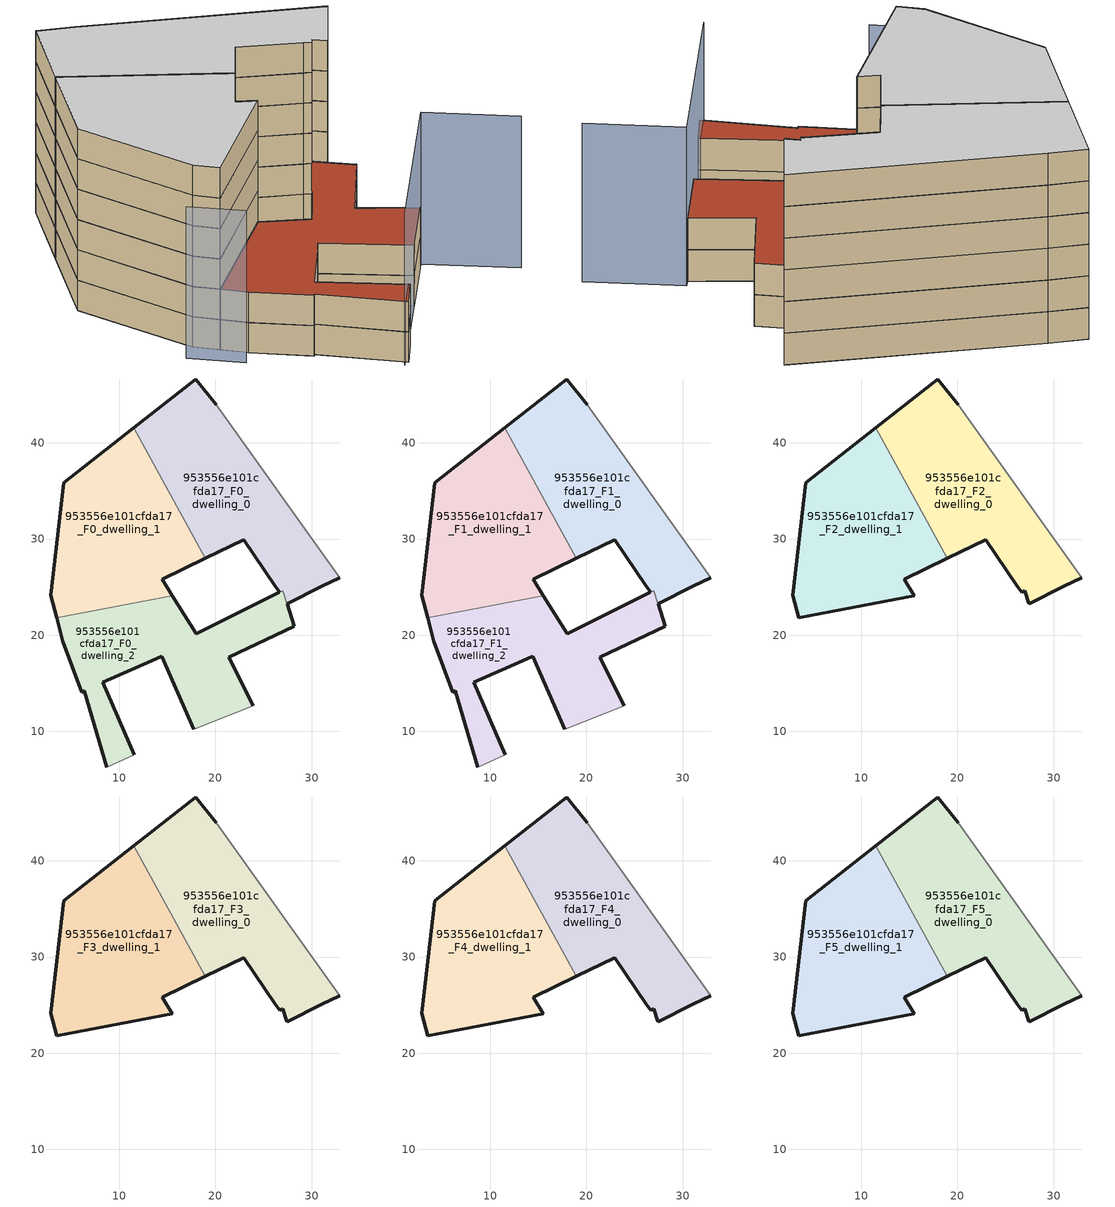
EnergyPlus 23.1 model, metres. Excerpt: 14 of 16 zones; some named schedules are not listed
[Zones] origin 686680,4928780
953556e101cfda17_F0_dwelling_0
 floor ground (EU_floor_Construction): 31.04,25.07 32.91,26 20.07,43.94 17.96,46.63 11.51,41.57 18.93,27.98 22.94,29.93 26.24,25.07 26.66,24.45 27.01,24.62 27.44,23.31 27.45,23.29 z0
 wall outside (EU_wall_Construction): 26.66,24.45 26.24,25.07 22.94,29.93 18.93,27.98 / 11.51,41.57 17.96,46.63 20.07,43.94 / 32.91,26 31.04,25.07 27.45,23.29 z0:3
 wall adiabatic (EU_wall_Construction): 20.07,43.94 32.91,26 z0:3
 wall to 953556e101cfda17_F0_dwelling_2 (EU_wall_Construction): 27.45,23.29 27.44,23.31 27.01,24.62 26.66,24.45 z0:3
 wall to 953556e101cfda17_F0_dwelling_1 (EU_wall_Construction): 18.93,27.98 11.51,41.57 z0:3
953556e101cfda17_F0_dwelling_1
 floor ground (EU_floor_Construction): 15.52,24.12 14.46,25.8 18.93,27.98 11.51,41.57 4.25,35.87 2.89,24.17 3.5,21.82 z0
 wall outside (EU_wall_Construction): 18.93,27.98 14.46,25.8 15.52,24.12 / 3.5,21.82 2.89,24.17 4.25,35.87 11.51,41.57 z0:3
 wall to 953556e101cfda17_F0_dwelling_2 (EU_wall_Construction): 15.52,24.12 3.5,21.82 z0:3
953556e101cfda17_F0_dwelling_2
 floor ground (EU_floor_Construction): 23.91,12.69 21.38,17.74 28.21,20.92 27.44,23.29 27.45,23.29 27.44,23.31 27.01,24.62 26.66,24.45 18.02,20.17 15.52,24.12 3.5,21.82 4.13,19.38 6.11,14.1 6.34,14.21 8.72,6.31 11.55,7.57 8.31,15.11 13.4,17.37 14.42,17.83 17.74,10.23 z0
 wall outside (EU_wall_Construction): 15.52,24.12 18.02,20.17 26.66,24.45 / 27.45,23.29 27.44,23.29 28.21,20.92 21.38,17.74 23.91,12.69 / 17.74,10.23 14.42,17.83 13.4,17.37 8.31,15.11 11.55,7.57 / 8.72,6.31 6.34,14.21 6.11,14.1 4.13,19.38 3.5,21.82 z0:3
 wall adiabatic (EU_wall_Construction): 23.91,12.69 17.74,10.23 / 11.55,7.57 8.72,6.31 z0:3
953556e101cfda17_F1_dwelling_0
 floor to 953556e101cfda17_F0_dwelling_0 (EU_floor_Construction): 31.04,25.07 32.91,26 20.07,43.94 17.96,46.63 11.51,41.57 18.93,27.98 22.94,29.93 26.24,25.07 26.66,24.45 27.01,24.62 27.44,23.31 27.45,23.29 z3
 wall outside (EU_wall_Construction): 26.66,24.45 26.24,25.07 22.94,29.93 18.93,27.98 / 11.51,41.57 17.96,46.63 20.07,43.94 / 32.91,26 31.04,25.07 27.45,23.29 z3:6
 wall adiabatic (EU_wall_Construction): 20.07,43.94 32.91,26 z3:6
 wall to 953556e101cfda17_F1_dwelling_2 (EU_wall_Construction): 27.45,23.29 27.44,23.31 27.01,24.62 26.66,24.45 z3:6
 wall to 953556e101cfda17_F1_dwelling_1 (EU_wall_Construction): 18.93,27.98 11.51,41.57 z3:6
953556e101cfda17_F1_dwelling_1
 floor to 953556e101cfda17_F0_dwelling_1 (EU_floor_Construction): 15.52,24.12 14.46,25.8 18.93,27.98 11.51,41.57 4.25,35.87 2.89,24.17 3.5,21.82 z3
 wall outside (EU_wall_Construction): 18.93,27.98 14.46,25.8 15.52,24.12 / 3.5,21.82 2.89,24.17 4.25,35.87 11.51,41.57 z3:6
 wall to 953556e101cfda17_F1_dwelling_2 (EU_wall_Construction): 15.52,24.12 3.5,21.82 z3:6
953556e101cfda17_F1_dwelling_2
 floor to 953556e101cfda17_F0_dwelling_2 (EU_floor_Construction): 23.91,12.69 21.38,17.74 28.21,20.92 27.44,23.29 27.45,23.29 27.44,23.31 27.01,24.62 26.66,24.45 18.02,20.17 15.52,24.12 3.5,21.82 4.13,19.38 6.11,14.1 6.34,14.21 8.72,6.31 11.55,7.57 8.31,15.11 13.4,17.37 14.42,17.83 17.74,10.23 z3
 wall outside (EU_wall_Construction): 15.52,24.12 18.02,20.17 26.66,24.45 / 27.45,23.29 27.44,23.29 28.21,20.92 21.38,17.74 23.91,12.69 / 17.74,10.23 14.42,17.83 13.4,17.37 8.31,15.11 11.55,7.57 / 8.72,6.31 6.34,14.21 6.11,14.1 4.13,19.38 3.5,21.82 z3:6
 wall adiabatic (EU_wall_Construction): 23.91,12.69 17.74,10.23 / 11.55,7.57 8.72,6.31 z3:6
 roof outside (EU_roof_Construction): 27.01,24.62 27.44,23.31 27.45,23.29 27.44,23.29 28.21,20.92 21.38,17.74 23.91,12.69 17.74,10.23 14.42,17.83 13.4,17.37 8.31,15.11 11.55,7.57 8.72,6.31 6.34,14.21 6.11,14.1 4.13,19.38 3.5,21.82 15.52,24.12 18.02,20.17 26.66,24.45 z6
953556e101cfda17_F2_dwelling_0
 floor to 953556e101cfda17_F1_dwelling_0 (EU_floor_Construction): 31.04,25.07 32.91,26 20.07,43.94 17.96,46.63 11.51,41.57 18.93,27.98 22.94,29.93 26.24,25.07 26.66,24.45 27.01,24.62 27.44,23.31 27.45,23.29 z6
 wall outside (EU_wall_Construction): 11.51,41.57 17.96,46.63 20.07,43.94 / 32.91,26 31.04,25.07 27.45,23.29 27.44,23.31 27.01,24.62 26.66,24.45 26.24,25.07 22.94,29.93 18.93,27.98 z6:9
 wall adiabatic (EU_wall_Construction): 20.07,43.94 32.91,26 z6:9
 wall to 953556e101cfda17_F2_dwelling_1 (EU_wall_Construction): 18.93,27.98 11.51,41.57 z6:9
953556e101cfda17_F2_dwelling_1
 floor to 953556e101cfda17_F1_dwelling_1 (EU_floor_Construction): 15.52,24.12 14.46,25.8 18.93,27.98 11.51,41.57 4.25,35.87 2.89,24.17 3.5,21.82 z6
 wall outside (EU_wall_Construction): 18.93,27.98 14.46,25.8 15.52,24.12 3.5,21.82 2.89,24.17 4.25,35.87 11.51,41.57 z6:9
953556e101cfda17_F3_dwelling_0
 floor to 953556e101cfda17_F2_dwelling_0 (EU_floor_Construction): 31.04,25.07 32.91,26 20.07,43.94 17.96,46.63 11.51,41.57 18.93,27.98 22.94,29.93 26.24,25.07 26.66,24.45 27.01,24.62 27.44,23.31 27.45,23.29 z9
 wall outside (EU_wall_Construction): 11.51,41.57 17.96,46.63 20.07,43.94 / 32.91,26 31.04,25.07 27.45,23.29 27.44,23.31 27.01,24.62 26.66,24.45 26.24,25.07 22.94,29.93 18.93,27.98 z9:12
 wall adiabatic (EU_wall_Construction): 20.07,43.94 32.91,26 z9:12
 wall to 953556e101cfda17_F3_dwelling_1 (EU_wall_Construction): 18.93,27.98 11.51,41.57 z9:12
953556e101cfda17_F3_dwelling_1
 floor to 953556e101cfda17_F2_dwelling_1 (EU_floor_Construction): 15.52,24.12 14.46,25.8 18.93,27.98 11.51,41.57 4.25,35.87 2.89,24.17 3.5,21.82 z9
 wall outside (EU_wall_Construction): 18.93,27.98 14.46,25.8 15.52,24.12 3.5,21.82 2.89,24.17 4.25,35.87 11.51,41.57 z9:12
953556e101cfda17_F4_dwelling_0
 floor to 953556e101cfda17_F3_dwelling_0 (EU_floor_Construction): 31.04,25.07 32.91,26 20.07,43.94 17.96,46.63 11.51,41.57 18.93,27.98 22.94,29.93 26.24,25.07 26.66,24.45 27.01,24.62 27.44,23.31 27.45,23.29 z12
 wall outside (EU_wall_Construction): 11.51,41.57 17.96,46.63 20.07,43.94 / 32.91,26 31.04,25.07 27.45,23.29 27.44,23.31 27.01,24.62 26.66,24.45 26.24,25.07 22.94,29.93 18.93,27.98 z12:15
 wall adiabatic (EU_wall_Construction): 20.07,43.94 32.91,26 z12:15
 wall to 953556e101cfda17_F4_dwelling_1 (EU_wall_Construction): 18.93,27.98 11.51,41.57 z12:15
953556e101cfda17_F4_dwelling_1
 floor to 953556e101cfda17_F3_dwelling_1 (EU_floor_Construction): 15.52,24.12 14.46,25.8 18.93,27.98 11.51,41.57 4.25,35.87 2.89,24.17 3.5,21.82 z12
 wall outside (EU_wall_Construction): 18.93,27.98 14.46,25.8 15.52,24.12 3.5,21.82 2.89,24.17 4.25,35.87 11.51,41.57 z12:15
953556e101cfda17_F5_dwelling_0
 floor to 953556e101cfda17_F4_dwelling_0 (EU_floor_Construction): 31.04,25.07 32.91,26 20.07,43.94 17.96,46.63 11.51,41.57 18.93,27.98 22.94,29.93 26.24,25.07 26.66,24.45 27.01,24.62 27.44,23.31 27.45,23.29 z15
 wall outside (EU_wall_Construction): 11.51,41.57 17.96,46.63 20.07,43.94 / 32.91,26 31.04,25.07 27.45,23.29 27.44,23.31 27.01,24.62 26.66,24.45 26.24,25.07 22.94,29.93 18.93,27.98 z15:18
 wall adiabatic (EU_wall_Construction): 20.07,43.94 32.91,26 z15:18
 wall to 953556e101cfda17_F5_dwelling_1 (EU_wall_Construction): 18.93,27.98 11.51,41.57 z15:18
 ceiling to 953556e101cfda17_F6_dwelling_0 (EU_floor_Construction): 20.07,43.94 32.91,26 31.04,25.07 27.45,23.29 27.44,23.31 27.01,24.62 26.66,24.45 26.24,25.07 22.94,29.93 18.93,27.98 11.51,41.57 17.96,46.63 z18
953556e101cfda17_F5_dwelling_1
 floor to 953556e101cfda17_F4_dwelling_1 (EU_floor_Construction): 15.52,24.12 14.46,25.8 18.93,27.98 11.51,41.57 4.25,35.87 2.89,24.17 3.5,21.82 z15
 wall outside (EU_wall_Construction): 18.93,27.98 14.46,25.8 15.52,24.12 3.5,21.82 2.89,24.17 4.25,35.87 11.51,41.57 z15:18
 ceiling to 953556e101cfda17_F6_dwelling_1 (EU_floor_Construction): 11.51,41.57 18.93,27.98 14.46,25.8 15.52,24.12 3.5,21.82 2.89,24.17 4.25,35.87 z18
shading: 8.17,6.42 24.57,12.95 / 24.57,12.95 27.78,4.91 / 0.89,23.79 2.54,18.85 z0:15
[Building]
EU S2 Campaign: North Axis=0; Terrain=City; Solar Distribution=FullExterior
[Site:Location]
Bologna: Latitude=44.5; Longitude=11.25; Time Zone=1; Elevation=37
[SizingPeriod:WeatherFileDays]
AnnualSizingPeriod: Begin Month=1; Begin Day of Month=1; End Month=12; End Day of Month=31; Day of Week for Start Day=Monday; Use Weather File Daylight Saving Period=No; Use Weather File Rain and Snow Indicators=No
[MATERIAL]
EU_InternalMass_Material: Roughness=MediumRough; Thickness=0.1; Conductivity=1; Density=1800; Specific Heat=900; Thermal Absorptance=0.9; Solar Absorptance=0.7; Visible Absorptance=0.7
[MATERIAL:NOMASS] Roughness=MediumRough; Thermal Absorptance=0.9; Solar Absorptance=0.7; Visible Absorptance=0.7
Name | Thermal Resistance
EU_wall_NoMass | 0.905828
EU_roof_NoMass | 0.37593
EU_floor_NoMass | 0.67114
[CONSTRUCTION]
EU_wall_Construction: EU_wall_NoMass
EU_roof_Construction: EU_roof_NoMass
EU_floor_Construction: EU_floor_NoMass
EU_InternalMass_Construction: EU_InternalMass_Material
[ZONE] Type=1; Multiplier=1; Ceiling Height=autocalculate; Floor Area=autocalculate; Part of Total Floor Area=Yes
Name | Volume
953556e101cfda17_F0_dwelling_0 | 600.137
953556e101cfda17_F1_dwelling_0; 953556e101cfda17_F2_dwelling_0; 953556e101cfda17_F3_dwelling_0; 953556e101cfda17_F4_dwelling_0; 953556e101cfda17_F5_dwelling_0 | 600.138
953556e101cfda17_F0_dwelling_1; 953556e101cfda17_F1_dwelling_1; 953556e101cfda17_F2_dwelling_1; 953556e101cfda17_F3_dwelling_1; 953556e101cfda17_F4_dwelling_1; 953556e101cfda17_F5_dwelling_1 | 588.127
953556e101cfda17_F0_dwelling_2; 953556e101cfda17_F1_dwelling_2 | 576.053
[INTERNALMASS] Construction=EU_InternalMass_Construction
Name | Zone or ZoneList | Surface Area
953556e101cfda17_F0_dwelling_0_EU_InternalMass | 953556e101cfda17_F0_dwelling_0 | 200.046
953556e101cfda17_F0_dwelling_1_EU_InternalMass | 953556e101cfda17_F0_dwelling_1 | 196.042
953556e101cfda17_F0_dwelling_2_EU_InternalMass | 953556e101cfda17_F0_dwelling_2 | 192.018
953556e101cfda17_F1_dwelling_0_EU_InternalMass | 953556e101cfda17_F1_dwelling_0 | 200.046
953556e101cfda17_F1_dwelling_1_EU_InternalMass | 953556e101cfda17_F1_dwelling_1 | 196.042
953556e101cfda17_F1_dwelling_2_EU_InternalMass | 953556e101cfda17_F1_dwelling_2 | 192.018
953556e101cfda17_F2_dwelling_0_EU_InternalMass | 953556e101cfda17_F2_dwelling_0 | 293.562
953556e101cfda17_F2_dwelling_1_EU_InternalMass | 953556e101cfda17_F2_dwelling_1 | 294.538
953556e101cfda17_F3_dwelling_0_EU_InternalMass | 953556e101cfda17_F3_dwelling_0 | 293.562
953556e101cfda17_F3_dwelling_1_EU_InternalMass | 953556e101cfda17_F3_dwelling_1 | 294.538
953556e101cfda17_F4_dwelling_0_EU_InternalMass | 953556e101cfda17_F4_dwelling_0 | 293.562
953556e101cfda17_F4_dwelling_1_EU_InternalMass | 953556e101cfda17_F4_dwelling_1 | 294.538
953556e101cfda17_F5_dwelling_0_EU_InternalMass | 953556e101cfda17_F5_dwelling_0 | 293.562
953556e101cfda17_F5_dwelling_1_EU_InternalMass | 953556e101cfda17_F5_dwelling_1 | 294.538
[OTHEREQUIPMENT] Fuel Type=Electricity; Design Level Calculation Method=Watts/Area; Power per Zone Floor Area=1; Fraction Latent=0; Fraction Radiant=0; Fraction Lost=0; Carbon Dioxide Generation Rate=0; EndUse Subcategory=EU_Step8_InternalGains
Name | Zone or ZoneList or Space or SpaceList | Schedule
EU_Step8_InternalGain_953556e101cfda17_F0_dwelling_0_f000 | 953556e101cfda17_F0_dwelling_0 | EU_Step8_GainSchedule_953556e101cfda17_F0_dwelling_0_f000
EU_Step8_InternalGain_953556e101cfda17_F0_dwelling_1_f000 | 953556e101cfda17_F0_dwelling_1 | EU_Step8_GainSchedule_953556e101cfda17_F0_dwelling_1_f000
EU_Step8_InternalGain_953556e101cfda17_F0_dwelling_2_f000 | 953556e101cfda17_F0_dwelling_2 | EU_Step8_GainSchedule_953556e101cfda17_F0_dwelling_2_f000
EU_Step8_InternalGain_953556e101cfda17_F1_dwelling_0_f000 | 953556e101cfda17_F1_dwelling_0 | EU_Step8_GainSchedule_953556e101cfda17_F1_dwelling_0_f000
EU_Step8_InternalGain_953556e101cfda17_F1_dwelling_1_f000 | 953556e101cfda17_F1_dwelling_1 | EU_Step8_GainSchedule_953556e101cfda17_F1_dwelling_1_f000
EU_Step8_InternalGain_953556e101cfda17_F1_dwelling_2_f000 | 953556e101cfda17_F1_dwelling_2 | EU_Step8_GainSchedule_953556e101cfda17_F1_dwelling_2_f000
EU_Step8_InternalGain_953556e101cfda17_F2_dwelling_0_f000 | 953556e101cfda17_F2_dwelling_0 | EU_Step8_GainSchedule_953556e101cfda17_F2_dwelling_0_f000
EU_Step8_InternalGain_953556e101cfda17_F2_dwelling_1_f000 | 953556e101cfda17_F2_dwelling_1 | EU_Step8_GainSchedule_953556e101cfda17_F2_dwelling_1_f000
EU_Step8_InternalGain_953556e101cfda17_F3_dwelling_0_f000 | 953556e101cfda17_F3_dwelling_0 | EU_Step8_GainSchedule_953556e101cfda17_F3_dwelling_0_f000
EU_Step8_InternalGain_953556e101cfda17_F3_dwelling_1_f000 | 953556e101cfda17_F3_dwelling_1 | EU_Step8_GainSchedule_953556e101cfda17_F3_dwelling_1_f000
EU_Step8_InternalGain_953556e101cfda17_F4_dwelling_0_f000 | 953556e101cfda17_F4_dwelling_0 | EU_Step8_GainSchedule_953556e101cfda17_F4_dwelling_0_f000
EU_Step8_InternalGain_953556e101cfda17_F4_dwelling_1_f000 | 953556e101cfda17_F4_dwelling_1 | EU_Step8_GainSchedule_953556e101cfda17_F4_dwelling_1_f000
EU_Step8_InternalGain_953556e101cfda17_F5_dwelling_0_f000 | 953556e101cfda17_F5_dwelling_0 | EU_Step8_GainSchedule_953556e101cfda17_F5_dwelling_0_f000
EU_Step8_InternalGain_953556e101cfda17_F5_dwelling_1_f000 | 953556e101cfda17_F5_dwelling_1 | EU_Step8_GainSchedule_953556e101cfda17_F5_dwelling_1_f000
[ZONEVENTILATION:DESIGNFLOWRATE] Schedule=EU_AlwaysOn; Design Flow Rate Calculation Method=AirChanges/Hour; Air Changes per Hour=0.73129; Ventilation Type=Natural; Fan Pressure Rise=0; Fan Total Efficiency=1; Constant Term Coefficient=1; Temperature Term Coefficient=0; Velocity Term Coefficient=0; Velocity Squared Term Coefficient=0; Minimum Indoor Temperature=-100; Maximum Indoor Temperature=100; Delta Temperature=-100; Minimum Outdoor Temperature=-100; Maximum Outdoor Temperature=100; Maximum Wind Speed=40
Name | Zone or ZoneList or Space or SpaceList
EU_ConstantAir_953556e101cfda17_F0_dwelling_0 | 953556e101cfda17_F0_dwelling_0
EU_ConstantAir_953556e101cfda17_F0_dwelling_1 | 953556e101cfda17_F0_dwelling_1
EU_ConstantAir_953556e101cfda17_F0_dwelling_2 | 953556e101cfda17_F0_dwelling_2
EU_ConstantAir_953556e101cfda17_F1_dwelling_0 | 953556e101cfda17_F1_dwelling_0
EU_ConstantAir_953556e101cfda17_F1_dwelling_1 | 953556e101cfda17_F1_dwelling_1
EU_ConstantAir_953556e101cfda17_F1_dwelling_2 | 953556e101cfda17_F1_dwelling_2
EU_ConstantAir_953556e101cfda17_F2_dwelling_0 | 953556e101cfda17_F2_dwelling_0
EU_ConstantAir_953556e101cfda17_F2_dwelling_1 | 953556e101cfda17_F2_dwelling_1
EU_ConstantAir_953556e101cfda17_F3_dwelling_0 | 953556e101cfda17_F3_dwelling_0
EU_ConstantAir_953556e101cfda17_F3_dwelling_1 | 953556e101cfda17_F3_dwelling_1
EU_ConstantAir_953556e101cfda17_F4_dwelling_0 | 953556e101cfda17_F4_dwelling_0
EU_ConstantAir_953556e101cfda17_F4_dwelling_1 | 953556e101cfda17_F4_dwelling_1
EU_ConstantAir_953556e101cfda17_F5_dwelling_0 | 953556e101cfda17_F5_dwelling_0
EU_ConstantAir_953556e101cfda17_F5_dwelling_1 | 953556e101cfda17_F5_dwelling_1
[HVACTEMPLATE:THERMOSTAT] Constant Heating Setpoint=20; Constant Cooling Setpoint=50
EU_HeatOnly_953556e101cfda17_F0_dwelling_0; EU_HeatOnly_953556e101cfda17_F0_dwelling_1; EU_HeatOnly_953556e101cfda17_F0_dwelling_2; EU_HeatOnly_953556e101cfda17_F1_dwelling_0; EU_HeatOnly_953556e101cfda17_F1_dwelling_1; EU_HeatOnly_953556e101cfda17_F1_dwelling_2; EU_HeatOnly_953556e101cfda17_F2_dwelling_0; EU_HeatOnly_953556e101cfda17_F2_dwelling_1; EU_HeatOnly_953556e101cfda17_F3_dwelling_0; EU_HeatOnly_953556e101cfda17_F3_dwelling_1; EU_HeatOnly_953556e101cfda17_F4_dwelling_0; EU_HeatOnly_953556e101cfda17_F4_dwelling_1; EU_HeatOnly_953556e101cfda17_F5_dwelling_0; EU_HeatOnly_953556e101cfda17_F5_dwelling_1; EU_HeatOnly_953556e101cfda17_F6_dwelling_0; EU_HeatOnly_953556e101cfda17_F6_dwelling_1
[HVACTEMPLATE:ZONE:IDEALLOADSAIRSYSTEM] System Availability Schedule=EU_AlwaysOn; Maximum Heating Supply Air Temperature=50; Minimum Cooling Supply Air Temperature=13; Maximum Heating Supply Air Humidity Ratio=0.0156; Minimum Cooling Supply Air Humidity Ratio=0.0077; Heating Limit=NoLimit; Cooling Limit=NoLimit; Heating Availability Schedule=EU_AlwaysOn; Cooling Availability Schedule=EU_CoolingOff; Dehumidification Control Type=ConstantSensibleHeatRatio; Cooling Sensible Heat Ratio=0.7; Dehumidification Setpoint=60; Humidification Control Type=None; Humidification Setpoint=30; Outdoor Air Method=None; Outdoor Air Flow Rate per Person=0.00944; Outdoor Air Flow Rate per Zone Floor Area=0; Outdoor Air Flow Rate per Zone=0; Demand Controlled Ventilation Type=None; Outdoor Air Economizer Type=NoEconomizer; Heat Recovery Type=None; Sensible Heat Recovery Effectiveness=0.7; Latent Heat Recovery Effectiveness=0.65
Name | Template Thermostat
953556e101cfda17_F0_dwelling_0 | EU_HeatOnly_953556e101cfda17_F0_dwelling_0
953556e101cfda17_F0_dwelling_1 | EU_HeatOnly_953556e101cfda17_F0_dwelling_1
953556e101cfda17_F0_dwelling_2 | EU_HeatOnly_953556e101cfda17_F0_dwelling_2
953556e101cfda17_F1_dwelling_0 | EU_HeatOnly_953556e101cfda17_F1_dwelling_0
953556e101cfda17_F1_dwelling_1 | EU_HeatOnly_953556e101cfda17_F1_dwelling_1
953556e101cfda17_F1_dwelling_2 | EU_HeatOnly_953556e101cfda17_F1_dwelling_2
953556e101cfda17_F2_dwelling_0 | EU_HeatOnly_953556e101cfda17_F2_dwelling_0
953556e101cfda17_F2_dwelling_1 | EU_HeatOnly_953556e101cfda17_F2_dwelling_1
953556e101cfda17_F3_dwelling_0 | EU_HeatOnly_953556e101cfda17_F3_dwelling_0
953556e101cfda17_F3_dwelling_1 | EU_HeatOnly_953556e101cfda17_F3_dwelling_1
953556e101cfda17_F4_dwelling_0 | EU_HeatOnly_953556e101cfda17_F4_dwelling_0
953556e101cfda17_F4_dwelling_1 | EU_HeatOnly_953556e101cfda17_F4_dwelling_1
953556e101cfda17_F5_dwelling_0 | EU_HeatOnly_953556e101cfda17_F5_dwelling_0
953556e101cfda17_F5_dwelling_1 | EU_HeatOnly_953556e101cfda17_F5_dwelling_1
[SIZING:ZONE] Zone Cooling Design Supply Air Temperature Input Method=SupplyAirTemperature; Zone Cooling Design Supply Air Temperature=13; Zone Heating Design Supply Air Temperature Input Method=SupplyAirTemperature; Zone Heating Design Supply Air Temperature=50; Zone Cooling Design Supply Air Humidity Ratio=0.008; Zone Heating Design Supply Air Humidity Ratio=0.008; Cooling Design Air Flow Method=DesignDay; Cooling Design Air Flow Rate=0; Cooling Minimum Air Flow per Zone Floor Area=0.000762; Cooling Minimum Air Flow=0; Cooling Minimum Air Flow Fraction=0.2; Heating Design Air Flow Method=DesignDay; Heating Design Air Flow Rate=0; Heating Maximum Air Flow per Zone Floor Area=0.002032; Heating Maximum Air Flow=0.141576; Heating Maximum Air Flow Fraction=0.3; Account for Dedicated Outdoor Air System=No; Dedicated Outdoor Air System Control Strategy=NeutralSupplyAir; Dedicated Outdoor Air Low Setpoint Temperature for Design=autosize; Dedicated Outdoor Air High Setpoint Temperature for Design=autosize; Zone Load Sizing Method=Sensible Load Only No Latent Load; Zone Latent Cooling Design Supply Air Humidity Ratio Input Method=HumidityRatioDifference; Zone Cooling Design Supply Air Humidity Ratio Difference=0.005; Zone Latent Heating Design Supply Air Humidity Ratio Input Method=HumidityRatioDifference; Zone Humidification Design Supply Air Humidity Ratio Difference=0.005
953556e101cfda17_F0_dwelling_0; 953556e101cfda17_F0_dwelling_1; 953556e101cfda17_F0_dwelling_2; 953556e101cfda17_F1_dwelling_0; 953556e101cfda17_F1_dwelling_1
